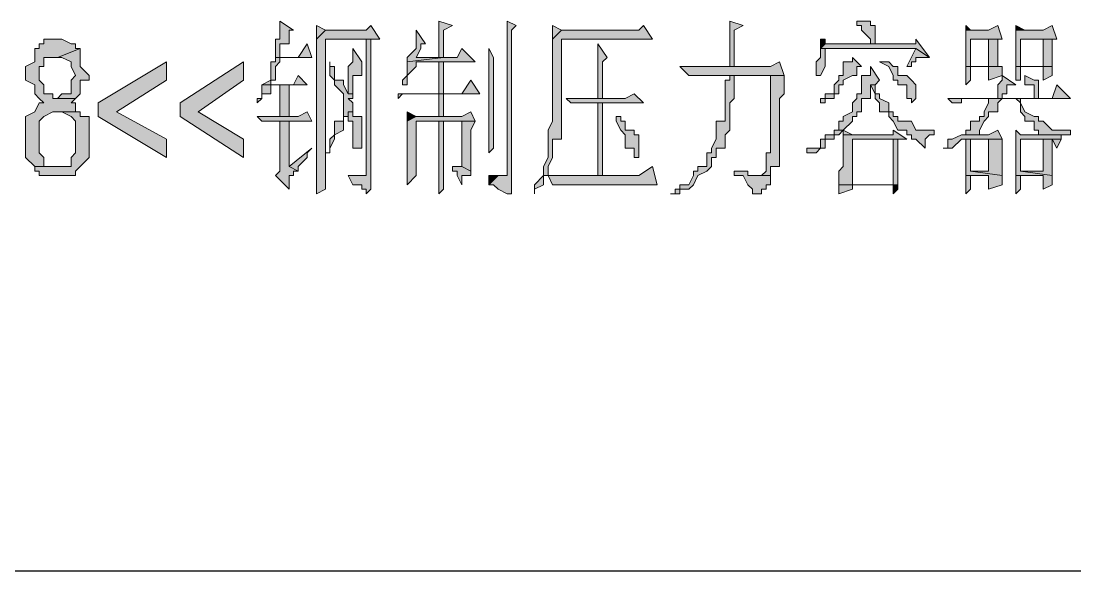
# Model space of a CAD drawing. Header units: millimetres. Extents: x 20 to 821, y 1 to 1134.
# Drawn here: x 739.62 to 781.38, y 989.06 to 1010.84 of the extents above; entities that cross this region are included whole.
import ezdxf

# ---------------------------------------------------------------- set-up
doc = ezdxf.new("R2010")
doc.units = ezdxf.units.MM
doc.layers.add('1', color=7, linetype='Continuous')

msp = doc.modelspace()

# ---------------------------------------------------------------- hatches: boundary and pattern name
h = msp.add_hatch(color=0)
h.dxf.hatch_style = 2
h.paths.add_polyline_path([(749.88, 1010.841732), (749.88, 1010.121732), (749.7, 1010.121732), (749.7, 1009.401732), (749.88, 1009.401732), (749.88, 1009.941732), (750.24, 1009.941732), (750.24, 1010.481732), (750.42, 1010.481732)])
h = msp.add_hatch(color=0)
h.dxf.hatch_style = 2
h.paths.add_polyline_path([(751.32, 1010.661732), (751.32, 1010.121732), (751.68, 1010.481732)])
h = msp.add_hatch(color=0)
h.dxf.hatch_style = 2
h.paths.add_polyline_path([(753.48, 1010.661732), (753.3, 1010.481732), (751.68, 1010.481732), (751.32, 1010.121732), (751.32, 1006.341732), (751.32, 1006.161732), (751.32, 1004.001732), (751.68, 1004.181732), (751.68, 1010.121732), (753.3, 1010.121732), (753.84, 1010.121732)])
h = msp.add_hatch(color=0)
h.dxf.hatch_style = 2
h.paths.add_polyline_path([(756.18, 1010.841732), (756.18, 1009.401732), (755.28, 1009.401732), (756.36, 1009.401732), (756.36, 1010.481732), (756.72, 1010.661732)])
h = msp.add_hatch(color=0)
h.dxf.hatch_style = 2
h.paths.add_polyline_path([(758.88, 1010.841732), (758.88, 1004.721732), (758.52, 1004.721732), (758.16, 1004.361732), (758.34, 1004.361732), (758.52, 1004.181732), (758.88, 1004.001732), (759.06, 1004.001732), (759.06, 1004.181732), (759.06, 1004.361732), (759.06, 1010.481732), (759.24, 1010.661732)])
h = msp.add_hatch(color=0)
h.dxf.hatch_style = 2
h.paths.add_polyline_path([(764.28, 1010.661732), (764.1, 1010.481732), (761.04, 1010.481732), (760.68, 1010.121732), (760.68, 1006.881732), (760.5, 1006.521732), (760.5, 1005.441732), (760.32, 1005.081732), (760.32, 1004.901732), (760.32, 1004.721732), (759.96, 1004.361732), (759.96, 1004.001732), (759.96, 1004.181732), (760.32, 1004.361732), (760.32, 1004.721732), (760.5, 1004.721732), (760.5, 1005.081732), (760.68, 1005.441732), (760.68, 1006.161732), (761.04, 1006.161732), (761.04, 1010.121732), (764.64, 1010.121732)])
h = msp.add_hatch(color=0)
h.dxf.hatch_style = 2
h.paths.add_polyline_path([(760.68, 1010.661732), (760.68, 1010.121732), (761.04, 1010.481732)])
h = msp.add_hatch(color=0)
h.dxf.hatch_style = 2
h.paths.add_polyline_path([(767.7, 1010.841732), (767.7, 1009.041732), (767.88, 1009.041732), (767.88, 1010.481732), (768.24, 1010.661732)])
h = msp.add_hatch(color=0)
h.dxf.hatch_style = 2
h.paths.add_polyline_path([(772.74, 1010.841732), (772.74, 1010.661732), (772.92, 1010.661732), (772.92, 1010.481732), (773.28, 1010.121732), (773.28, 1009.941732), (773.46, 1009.941732), (773.46, 1010.661732), (773.28, 1010.661732), (773.28, 1010.841732), (772.92, 1010.841732)])
h = msp.add_hatch(color=0)
h.dxf.hatch_style = 2
h.paths.add_polyline_path([(778.32, 1010.661732), (777.96, 1010.481732), (777.06, 1010.481732), (777.06, 1010.121732), (777.06, 1009.041732), (777.96, 1009.041732), (777.96, 1008.501732), (778.5, 1008.681732), (778.5, 1009.041732), (777.24, 1009.041732), (777.24, 1010.121732), (777.96, 1010.121732), (778.5, 1010.121732)])
h = msp.add_hatch(color=0)
h.dxf.hatch_style = 2
h.paths.add_polyline_path([(777.06, 1010.661732), (777.06, 1010.481732), (777.24, 1010.481732)])
h = msp.add_hatch(color=0)
h.dxf.hatch_style = 2
h.paths.add_polyline_path([(780.48, 1010.661732), (780.12, 1010.481732), (779.04, 1010.481732), (779.04, 1010.121732), (779.04, 1009.041732), (779.22, 1009.041732), (779.22, 1010.121732), (780.12, 1010.121732), (780.66, 1010.121732)])
h = msp.add_hatch(color=0)
h.dxf.hatch_style = 2
h.paths.add_polyline_path([(779.04, 1010.661732), (779.04, 1010.481732), (779.4, 1010.481732)])
h = msp.add_hatch(color=0)
h.dxf.hatch_style = 2
h.paths.add_polyline_path([(755.28, 1010.481732), (755.28, 1009.761732), (754.92, 1009.401732), (754.92, 1009.221732), (756.36, 1009.401732), (755.28, 1009.401732), (755.46, 1009.761732), (755.46, 1009.941732), (755.64, 1009.941732)])
h = msp.add_hatch(color=0)
h.dxf.hatch_style = 2
h.paths.add_polyline_path([(741.06, 1010.121732), (740.52, 1010.121732), (740.52, 1009.941732), (740.34, 1009.941732), (740.34, 1009.761732), (740.16, 1009.761732), (740.16, 1009.401732), (740.16, 1009.221732), (739.8, 1009.041732), (739.8, 1008.501732), (740.16, 1008.321732), (740.16, 1007.961732), (740.34, 1007.781732), (740.52, 1007.601732), (740.34, 1007.601732), (740.16, 1007.241732), (739.8, 1007.061732), (739.8, 1005.441732), (740.16, 1005.081732), (741.06, 1005.081732), (740.88, 1005.081732), (740.52, 1005.081732), (740.52, 1005.441732), (740.34, 1005.621732), (740.34, 1006.881732), (740.52, 1007.061732), (740.88, 1007.241732), (741.96, 1007.241732), (741.78, 1007.241732), (741.78, 1007.601732), (741.6, 1007.601732), (741.78, 1007.781732), (740.88, 1007.781732), (740.88, 1007.961732), (740.52, 1007.961732), (740.52, 1008.321732), (740.34, 1008.501732), (740.34, 1009.041732), (740.52, 1009.041732), (740.52, 1009.401732), (740.88, 1009.401732), (741.06, 1009.401732), (741.96, 1009.761732), (741.78, 1009.761732), (741.78, 1009.941732), (741.6, 1009.941732), (741.24, 1010.121732)])
h = msp.add_hatch(color=0)
h.dxf.hatch_style = 2
h.paths.add_polyline_path([(741.96, 1009.761732), (741.06, 1009.401732), (741.24, 1009.401732), (741.6, 1009.221732), (741.6, 1009.041732), (741.78, 1008.681732), (741.6, 1008.501732), (741.6, 1007.961732), (741.24, 1007.961732), (741.06, 1007.781732), (741.78, 1007.781732), (741.96, 1007.961732), (741.96, 1008.501732), (742.32, 1008.501732), (742.32, 1008.681732), (741.96, 1009.041732)])
h = msp.add_hatch(color=0)
h.dxf.hatch_style = 2
h.paths.add_polyline_path([(750.96, 1009.941732), (750.6, 1009.401732), (749.7, 1009.401732), (749.7, 1009.221732), (749.52, 1009.221732), (749.52, 1009.041732), (749.52, 1008.501732), (749.16, 1008.321732), (749.52, 1008.321732), (749.52, 1008.501732), (749.7, 1008.501732), (749.7, 1008.681732), (749.7, 1009.041732), (749.88, 1009.221732), (749.88, 1009.401732), (751.14, 1009.401732)])
h = msp.add_hatch(color=0)
h.dxf.hatch_style = 2
h.paths.add_polyline_path([(753.84, 1010.121732), (753.3, 1010.121732), (753.3, 1004.901732), (753.3, 1004.721732), (752.58, 1004.721732), (752.76, 1004.361732), (753.12, 1004.361732), (753.12, 1004.181732), (753.3, 1004.181732), (753.3, 1004.001732), (753.48, 1004.181732), (753.48, 1010.121732)])
h = msp.add_hatch(color=0)
h.dxf.hatch_style = 2
h.paths.add_polyline_path([(752.76, 1009.761732), (752.76, 1009.221732), (752.58, 1009.041732), (752.58, 1007.961732), (752.76, 1007.961732), (752.76, 1008.681732), (753.12, 1008.681732), (753.12, 1009.221732)])
h = msp.add_hatch(color=0)
h.dxf.hatch_style = 2
h.paths.add_polyline_path([(757.08, 1009.761732), (756.9, 1009.401732), (756.36, 1009.401732), (754.92, 1009.221732), (754.92, 1008.681732), (754.74, 1008.501732), (754.74, 1008.321732), (754.92, 1008.321732), (754.92, 1008.681732), (755.28, 1009.041732), (755.28, 1009.221732), (756.18, 1009.221732), (757.62, 1009.221732)])
h = msp.add_hatch(color=0)
h.dxf.hatch_style = 2
h.paths.add_polyline_path([(758.16, 1009.761732), (758.16, 1005.621732), (758.34, 1005.801732), (758.34, 1006.161732), (758.34, 1006.341732), (758.34, 1009.401732)])
h = msp.add_hatch(color=0)
h.dxf.hatch_style = 2
h.paths.add_polyline_path([(762.48, 1009.941732), (762.48, 1007.781732), (762.66, 1007.781732), (762.66, 1009.221732), (762.84, 1009.401732)])
h = msp.add_hatch(color=0)
h.dxf.hatch_style = 2
h.paths.add_polyline_path([(771.3, 1009.761732), (771.3, 1009.401732), (771.12, 1009.221732), (771.12, 1008.681732), (771.3, 1008.681732), (771.48, 1009.041732), (771.48, 1009.761732), (775.08, 1009.761732)])
h = msp.add_hatch(color=0)
h.dxf.hatch_style = 2
h.paths.add_polyline_path([(775.08, 1010.121732), (775.08, 1009.941732), (771.48, 1009.941732), (771.3, 1009.761732), (775.08, 1009.761732), (775.62, 1009.401732)])
h = msp.add_hatch(color=0)
h.dxf.hatch_style = 2
h.paths.add_polyline_path([(771.48, 1010.121732), (771.3, 1010.121732), (771.3, 1009.941732), (771.3, 1009.761732), (771.48, 1009.941732)])
h = msp.add_hatch(color=0)
h.dxf.hatch_style = 2
h.paths.add_polyline_path([(775.08, 1009.761732), (774.72, 1009.041732), (774.9, 1009.041732), (774.9, 1009.221732), (775.08, 1009.221732), (775.08, 1009.401732), (775.62, 1009.401732)])
h = msp.add_hatch(color=0)
h.dxf.hatch_style = 2
h.paths.add_polyline_path([(778.5, 1010.121732), (777.96, 1010.121732), (777.96, 1009.041732), (777.24, 1009.041732), (778.5, 1009.041732), (778.32, 1009.041732), (778.32, 1009.221732), (778.32, 1010.121732)])
h = msp.add_hatch(color=0)
h.dxf.hatch_style = 2
h.paths.add_polyline_path([(780.66, 1010.121732), (780.12, 1010.121732), (780.12, 1009.041732), (779.04, 1009.041732), (779.04, 1008.681732), (779.04, 1008.501732), (779.22, 1008.501732), (779.22, 1009.041732), (780.12, 1009.041732), (780.48, 1009.041732), (780.48, 1009.221732), (780.48, 1010.121732)])
h = msp.add_hatch(color=0)
h.dxf.hatch_style = 2
h.paths.add_polyline_path([(772.56, 1009.401732), (772.56, 1009.221732), (772.2, 1009.221732), (772.2, 1008.681732), (772.02, 1008.681732), (772.02, 1008.501732), (771.84, 1008.321732), (771.84, 1007.961732), (771.48, 1007.961732), (771.48, 1007.781732), (771.3, 1007.781732), (771.3, 1007.601732), (771.48, 1007.601732), (771.48, 1007.781732), (771.84, 1007.781732), (771.84, 1007.961732), (772.02, 1007.961732), (772.02, 1008.321732), (772.2, 1008.321732), (772.2, 1008.501732), (772.56, 1008.681732), (772.74, 1008.681732), (772.74, 1009.041732), (772.92, 1009.041732)])
h = msp.add_hatch(color=0)
h.dxf.hatch_style = 2
h.paths.add_polyline_path([(745.38, 1009.221732), (742.68, 1007.601732), (742.68, 1007.061732), (745.38, 1005.441732), (745.38, 1006.161732), (743.4, 1007.241732), (745.38, 1008.501732)])
h = msp.add_hatch(color=0)
h.dxf.hatch_style = 2
h.paths.add_polyline_path([(748.44, 1009.221732), (745.92, 1007.601732), (745.92, 1007.061732), (748.44, 1005.441732), (748.44, 1006.161732), (746.64, 1007.241732), (748.44, 1008.501732)])
h = msp.add_hatch(color=0)
h.dxf.hatch_style = 2
h.paths.add_polyline_path([(751.86, 1009.221732), (751.86, 1008.681732), (752.04, 1008.501732), (752.04, 1008.321732), (752.4, 1007.961732), (752.4, 1006.881732), (752.04, 1006.881732), (752.04, 1006.341732), (751.86, 1006.161732), (751.86, 1005.621732), (751.68, 1005.621732), (751.86, 1005.621732), (751.86, 1005.801732), (752.04, 1006.161732), (752.04, 1006.341732), (752.4, 1006.521732), (752.4, 1007.061732), (752.58, 1007.061732), (752.58, 1007.241732), (752.76, 1007.241732), (752.76, 1007.601732), (752.58, 1007.781732), (752.76, 1007.781732), (752.76, 1007.961732), (752.58, 1007.961732), (752.4, 1008.321732), (752.4, 1008.501732), (752.04, 1008.501732), (752.04, 1009.041732), (751.86, 1009.041732)])
h = msp.add_hatch(color=0)
h.dxf.hatch_style = 2
h.paths.add_polyline_path([(756.18, 1007.961732), (756.36, 1007.961732), (756.36, 1009.221732), (756.18, 1009.221732)])
h = msp.add_hatch(color=0)
h.dxf.hatch_style = 2
h.paths.add_polyline_path([(769.68, 1009.221732), (769.32, 1009.041732), (765.72, 1009.041732), (766.08, 1008.681732), (769.86, 1008.681732)])
h = msp.add_hatch(color=0)
h.dxf.hatch_style = 2
h.paths.add_polyline_path([(773.28, 1009.041732), (773.28, 1008.681732), (772.92, 1008.681732), (772.92, 1007.961732), (772.74, 1007.961732), (772.74, 1007.781732), (772.56, 1007.601732), (772.56, 1007.241732), (772.2, 1007.061732), (772.2, 1006.881732), (772.02, 1006.881732), (772.02, 1006.521732), (771.84, 1006.521732), (772.2, 1006.521732), (772.2, 1006.341732), (772.56, 1006.341732), (772.2, 1006.521732), (772.56, 1006.881732), (772.56, 1007.061732), (772.74, 1007.061732), (772.74, 1007.241732), (772.92, 1007.241732), (772.92, 1007.781732), (773.28, 1007.781732), (773.28, 1008.321732), (773.46, 1008.321732), (773.64, 1008.501732)])
h = msp.add_hatch(color=0)
h.dxf.hatch_style = 2
h.paths.add_polyline_path([(773.64, 1009.221732), (774, 1009.041732), (774.18, 1008.681732), (774.18, 1008.501732), (774.36, 1008.501732), (774.36, 1008.321732), (774.72, 1008.321732), (774.72, 1007.781732), (774.9, 1007.781732), (774.9, 1007.601732), (775.08, 1007.781732), (775.08, 1008.321732), (774.9, 1008.501732), (774.72, 1008.681732), (774.36, 1008.681732), (774.36, 1009.041732), (774.18, 1009.041732), (774, 1009.221732)])
h = msp.add_hatch(color=0)
h.dxf.hatch_style = 2
h.paths.add_polyline_path([(777.06, 1009.041732), (777.06, 1008.321732), (777.24, 1008.501732), (777.24, 1009.041732), (777.96, 1009.041732)])
h = msp.add_hatch(color=0)
h.dxf.hatch_style = 2
h.paths.add_polyline_path([(780.48, 1009.041732), (780.12, 1009.041732), (780.12, 1008.501732), (780.48, 1008.681732)])
h = msp.add_hatch(color=0)
h.dxf.hatch_style = 2
h.paths.add_polyline_path([(750.6, 1008.681732), (750.42, 1008.321732), (749.16, 1008.321732), (749.16, 1007.961732), (749.16, 1007.781732), (748.98, 1007.781732), (748.98, 1007.601732), (749.16, 1007.781732), (749.16, 1007.961732), (749.52, 1007.961732), (749.52, 1008.321732), (749.88, 1008.321732), (750.96, 1008.321732)])
h = msp.add_hatch(color=0)
h.dxf.hatch_style = 2
h.paths.add_polyline_path([(767.7, 1008.681732), (767.7, 1008.501732), (767.52, 1008.501732), (767.52, 1006.881732), (767.16, 1006.881732), (767.16, 1006.161732), (766.98, 1005.801732), (766.98, 1005.621732), (766.8, 1005.621732), (766.8, 1005.081732), (766.44, 1005.081732), (766.44, 1004.901732), (766.26, 1004.901732), (766.26, 1004.721732), (766.08, 1004.361732), (765.72, 1004.361732), (765.72, 1004.181732), (765.54, 1004.181732), (765.54, 1004.001732), (765.36, 1004.001732), (765.54, 1004.001732), (765.72, 1004.001732), (765.72, 1004.181732), (766.08, 1004.181732), (766.26, 1004.361732), (766.44, 1004.721732), (766.8, 1004.901732), (766.98, 1005.081732), (766.98, 1005.441732), (767.16, 1005.441732), (767.16, 1005.801732), (767.52, 1005.801732), (767.52, 1006.341732), (767.7, 1006.521732), (767.7, 1007.601732), (767.88, 1007.781732), (767.88, 1008.681732), (769.32, 1008.681732)])
h = msp.add_hatch(color=0)
h.dxf.hatch_style = 2
h.paths.add_polyline_path([(769.86, 1008.681732), (767.7, 1008.681732), (769.32, 1008.681732), (769.32, 1005.621732), (769.14, 1005.621732), (769.14, 1004.901732), (768.96, 1004.721732), (769.32, 1004.721732), (769.32, 1004.901732), (769.32, 1005.081732), (769.68, 1005.081732), (769.68, 1007.781732), (769.86, 1007.961732)])
h = msp.add_hatch(color=0)
h.dxf.hatch_style = 2
h.paths.add_polyline_path([(778.5, 1008.681732), (778.5, 1008.501732), (778.32, 1008.321732), (778.32, 1007.781732), (777.96, 1007.781732), (778.5, 1007.781732), (778.5, 1007.961732), (778.68, 1007.961732), (778.68, 1008.321732), (779.04, 1008.321732)])
h = msp.add_hatch(color=0)
h.dxf.hatch_style = 2
h.paths.add_polyline_path([(779.4, 1008.681732), (779.4, 1008.321732), (779.76, 1008.321732), (779.76, 1007.781732), (779.94, 1007.781732), (779.94, 1008.501732), (779.76, 1008.501732)])
h = msp.add_hatch(color=0)
h.dxf.hatch_style = 2
h.paths.add_polyline_path([(749.88, 1007.061732), (750.24, 1007.061732), (750.24, 1008.321732), (749.88, 1008.321732)])
h = msp.add_hatch(color=0)
h.dxf.hatch_style = 2
h.paths.add_polyline_path([(757.44, 1008.501732), (757.08, 1007.961732), (754.56, 1007.961732), (754.56, 1007.781732), (754.74, 1007.961732), (757.8, 1007.961732)])
h = msp.add_hatch(color=0)
h.dxf.hatch_style = 2
h.paths.add_polyline_path([(773.46, 1008.321732), (773.28, 1008.321732), (773.46, 1007.961732), (773.46, 1007.781732), (773.64, 1007.601732), (773.64, 1007.241732), (774, 1007.241732), (774, 1007.061732), (774.18, 1006.881732), (774.36, 1006.521732), (774.72, 1006.521732), (774.72, 1006.341732), (774.9, 1006.341732), (774.9, 1006.161732), (775.08, 1006.161732), (775.44, 1005.801732), (775.44, 1006.161732), (775.62, 1006.341732), (775.8, 1006.341732), (775.8, 1006.521732), (775.08, 1006.521732), (774.9, 1006.881732), (774.36, 1006.881732), (774.36, 1007.061732), (774.18, 1007.061732), (774.18, 1007.241732), (774, 1007.241732), (774, 1007.601732), (773.64, 1007.781732), (773.64, 1007.961732), (773.46, 1007.961732)])
h = msp.add_hatch(color=0)
h.dxf.hatch_style = 2
h.paths.add_polyline_path([(780.66, 1008.321732), (780.48, 1007.781732), (776.34, 1007.781732), (776.52, 1007.601732), (776.88, 1007.601732), (776.88, 1007.781732), (781.2, 1007.781732)])
h = msp.add_hatch(color=0)
h.dxf.hatch_style = 2
h.paths.add_polyline_path([(756.18, 1007.061732), (756.36, 1007.061732), (756.36, 1007.961732), (756.18, 1007.961732)])
h = msp.add_hatch(color=0)
h.dxf.hatch_style = 2
h.paths.add_polyline_path([(763.92, 1007.961732), (763.56, 1007.781732), (761.22, 1007.781732), (761.4, 1007.601732), (764.28, 1007.601732)])
h = msp.add_hatch(color=0)
h.dxf.hatch_style = 2
h.paths.add_polyline_path([(777.96, 1007.781732), (777.96, 1007.601732), (777.78, 1007.241732), (777.78, 1007.061732), (777.6, 1007.061732), (777.6, 1006.881732), (777.24, 1006.881732), (777.24, 1006.521732), (777.06, 1006.521732), (777.06, 1006.341732), (776.88, 1006.341732), (777.6, 1006.341732), (777.6, 1006.521732), (777.78, 1006.881732), (777.96, 1007.061732), (777.96, 1007.241732), (778.32, 1007.241732), (778.32, 1007.601732), (778.5, 1007.781732), (779.04, 1007.781732)])
h = msp.add_hatch(color=0)
h.dxf.hatch_style = 2
h.paths.add_polyline_path([(779.22, 1007.781732), (777.96, 1007.781732), (779.04, 1007.781732), (779.22, 1007.601732), (779.22, 1007.241732), (779.4, 1007.061732), (779.4, 1006.881732), (779.76, 1006.881732), (779.76, 1006.521732), (779.94, 1006.521732), (779.94, 1006.341732), (780.12, 1006.341732), (779.22, 1006.341732), (780.84, 1006.341732), (781.2, 1006.341732), (781.2, 1006.521732), (780.66, 1006.521732), (780.48, 1006.521732), (780.12, 1006.881732), (779.94, 1006.881732), (779.94, 1007.061732), (779.76, 1007.061732), (779.4, 1007.241732), (779.22, 1007.601732)])
h = msp.add_hatch(color=0)
h.dxf.hatch_style = 2
h.paths.add_polyline_path([(762.48, 1004.721732), (762.66, 1004.721732), (762.66, 1007.601732), (762.48, 1007.601732)])
h = msp.add_hatch(color=0)
h.dxf.hatch_style = 2
h.paths.add_polyline_path([(741.96, 1007.241732), (741.06, 1007.241732), (741.24, 1007.241732), (741.6, 1007.061732), (741.78, 1006.881732), (741.78, 1005.621732), (741.6, 1005.441732), (741.6, 1005.081732), (741.24, 1005.081732), (740.16, 1005.081732), (740.16, 1004.901732), (740.34, 1004.901732), (740.34, 1004.721732), (740.52, 1004.721732), (741.78, 1004.721732), (741.78, 1004.901732), (741.96, 1005.081732), (742.32, 1005.441732), (742.32, 1007.061732), (741.96, 1007.061732)])
h = msp.add_hatch(color=0)
h.dxf.hatch_style = 2
h.paths.add_polyline_path([(750.96, 1007.241732), (750.6, 1007.061732), (748.98, 1007.061732), (749.16, 1006.881732), (751.14, 1006.881732)])
h = msp.add_hatch(color=0)
h.dxf.hatch_style = 2
h.paths.add_polyline_path([(750.24, 1006.881732), (749.88, 1006.881732), (749.88, 1005.081732), (749.88, 1004.901732), (749.7, 1004.721732), (750.24, 1004.181732), (750.24, 1004.721732), (750.42, 1004.721732), (750.42, 1004.901732), (750.6, 1004.901732), (750.24, 1005.081732)])
h = msp.add_hatch(color=0)
h.dxf.hatch_style = 2
h.paths.add_polyline_path([(752.76, 1007.241732), (752.58, 1007.241732), (752.58, 1007.061732), (752.58, 1006.881732), (752.76, 1006.881732), (752.76, 1005.801732), (753.12, 1005.801732), (753.12, 1007.061732), (752.76, 1007.061732)])
h = msp.add_hatch(color=0)
h.dxf.hatch_style = 2
h.paths.add_polyline_path([(754.92, 1007.241732), (754.92, 1006.881732), (755.28, 1007.061732)])
h = msp.add_hatch(color=0)
h.dxf.hatch_style = 2
h.paths.add_polyline_path([(757.44, 1007.241732), (757.08, 1007.061732), (755.28, 1007.061732), (754.92, 1006.881732), (754.92, 1004.361732), (755.28, 1004.721732), (755.28, 1006.881732), (756.18, 1006.881732), (757.62, 1006.881732)])
h = msp.add_hatch(color=0)
h.dxf.hatch_style = 2
h.paths.add_polyline_path([(756.36, 1006.881732), (756.18, 1006.881732), (756.18, 1005.081732), (756.18, 1004.001732), (756.36, 1004.181732)])
h = msp.add_hatch(color=0)
h.dxf.hatch_style = 2
h.paths.add_polyline_path([(757.62, 1006.881732), (757.08, 1006.881732), (757.08, 1005.441732), (757.08, 1005.081732), (757.44, 1004.901732), (757.44, 1006.521732)])
h = msp.add_hatch(color=0)
h.dxf.hatch_style = 2
h.paths.add_polyline_path([(763.2, 1007.061732), (763.2, 1006.881732), (763.38, 1006.521732), (763.56, 1006.341732), (763.56, 1005.801732), (763.92, 1005.801732), (763.92, 1005.441732), (764.1, 1005.441732), (764.1, 1006.341732), (763.92, 1006.341732), (763.92, 1006.521732), (763.56, 1006.521732), (763.56, 1006.881732), (763.38, 1006.881732), (763.38, 1007.061732)])
h = msp.add_hatch(color=0)
h.dxf.hatch_style = 2
h.paths.add_polyline_path([(771.84, 1006.521732), (771.84, 1006.341732), (771.48, 1006.341732), (771.48, 1006.161732), (771.3, 1006.161732), (771.3, 1005.801732), (771.12, 1005.801732), (770.76, 1005.801732), (770.76, 1005.621732), (771.12, 1005.621732), (771.3, 1005.801732), (771.48, 1005.801732), (771.48, 1006.161732), (771.84, 1006.161732), (771.84, 1006.341732), (772.02, 1006.341732), (772.2, 1006.521732)])
h = msp.add_hatch(color=0)
h.dxf.hatch_style = 2
h.paths.add_polyline_path([(774.18, 1006.521732), (774.18, 1006.341732), (772.56, 1006.341732), (772.2, 1006.341732), (772.2, 1006.161732), (772.2, 1005.081732), (772.02, 1004.901732), (772.02, 1004.361732), (772.56, 1004.361732), (772.56, 1006.161732), (774.18, 1006.161732), (774.72, 1006.161732)])
h = msp.add_hatch(color=0)
h.dxf.hatch_style = 2
h.paths.add_polyline_path([(778.32, 1006.521732), (777.96, 1006.341732), (776.88, 1006.341732), (776.52, 1006.161732), (776.34, 1006.161732), (776.34, 1005.801732), (776.16, 1005.801732), (776.34, 1005.801732), (776.52, 1005.801732), (776.88, 1006.161732), (778.5, 1006.161732)])
h = msp.add_hatch(color=0)
h.dxf.hatch_style = 2
h.paths.add_polyline_path([(779.04, 1006.521732), (779.04, 1004.721732), (780.12, 1004.721732), (780.12, 1004.181732), (780.48, 1004.361732), (780.48, 1004.721732), (779.22, 1004.901732), (779.22, 1006.161732), (780.12, 1006.161732), (780.84, 1006.161732), (780.84, 1006.341732), (779.22, 1006.341732)])
h = msp.add_hatch(color=0)
h.dxf.hatch_style = 2
h.paths.add_polyline_path([(774.72, 1006.161732), (774.18, 1006.161732), (774.18, 1004.361732), (772.02, 1004.361732), (772.02, 1004.181732), (772.02, 1004.001732), (772.56, 1004.181732), (772.56, 1004.361732), (774.18, 1004.361732), (774.36, 1004.361732), (774.36, 1004.721732), (774.36, 1006.161732)])
h = msp.add_hatch(color=0)
h.dxf.hatch_style = 2
h.paths.add_polyline_path([(777.06, 1006.161732), (777.06, 1004.721732), (777.96, 1004.721732), (777.96, 1004.181732), (778.5, 1004.361732), (778.5, 1004.721732), (777.24, 1004.901732), (777.24, 1006.161732), (777.96, 1006.161732)])
h = msp.add_hatch(color=0)
h.dxf.hatch_style = 2
h.paths.add_polyline_path([(778.5, 1006.161732), (777.06, 1006.161732), (777.96, 1006.161732), (777.96, 1004.901732), (777.24, 1004.901732), (778.5, 1004.721732)])
h = msp.add_hatch(color=0)
h.dxf.hatch_style = 2
h.paths.add_polyline_path([(780.12, 1006.161732), (780.12, 1004.901732), (779.22, 1004.901732), (780.48, 1004.721732), (780.48, 1006.161732)])
h = msp.add_hatch(color=0)
h.dxf.hatch_style = 2
h.paths.add_polyline_path([(780.84, 1006.161732), (780.12, 1006.161732), (780.48, 1006.161732), (780.66, 1005.801732)])
h = msp.add_hatch(color=0)
h.dxf.hatch_style = 2
h.paths.add_polyline_path([(751.14, 1005.801732), (750.24, 1005.081732), (750.6, 1004.901732), (750.6, 1005.081732), (750.96, 1005.441732), (750.96, 1005.621732)])
h = msp.add_hatch(color=0)
h.dxf.hatch_style = 2
h.paths.add_polyline_path([(756.72, 1005.081732), (756.72, 1004.901732), (756.9, 1004.901732), (756.9, 1004.721732), (757.08, 1004.361732), (757.08, 1004.721732), (757.44, 1004.721732), (757.44, 1004.901732), (757.08, 1005.081732)])
h = msp.add_hatch(color=0)
h.dxf.hatch_style = 2
h.paths.add_polyline_path([(764.64, 1005.081732), (764.1, 1004.721732), (760.5, 1004.721732), (760.68, 1004.361732), (764.82, 1004.361732)])
h = msp.add_hatch(color=0)
h.dxf.hatch_style = 2
h.paths.add_polyline_path([(767.88, 1004.901732), (767.88, 1004.721732), (768.24, 1004.721732), (768.42, 1004.361732), (768.6, 1004.181732), (768.6, 1004.001732), (768.96, 1004.001732), (768.96, 1004.181732), (769.14, 1004.181732), (769.14, 1004.361732), (769.32, 1004.361732), (769.32, 1004.721732), (768.96, 1004.721732), (768.42, 1004.721732), (768.42, 1004.901732)])
h = msp.add_hatch(color=0)
h.dxf.hatch_style = 2
h.paths.add_polyline_path([(752.58, 1004.721732), (753.3, 1004.721732), (753.12, 1004.721732)])
h = msp.add_hatch(color=0)
h.dxf.hatch_style = 2
h.paths.add_polyline_path([(758.16, 1004.721732), (758.16, 1004.361732), (758.52, 1004.721732)])
h = msp.add_hatch(color=0)
h.dxf.hatch_style = 2
h.paths.add_polyline_path([(774.36, 1004.361732), (774.18, 1004.361732), (774.18, 1004.001732), (774.36, 1004.181732)])
h = msp.add_hatch(color=0)
h.dxf.hatch_style = 2
h.paths.add_polyline_path([(777.06, 1004.721732), (777.06, 1004.001732), (777.24, 1004.181732), (777.24, 1004.721732), (777.96, 1004.721732)])
h = msp.add_hatch(color=0)
h.dxf.hatch_style = 2
h.paths.add_polyline_path([(779.04, 1004.721732), (779.04, 1004.001732), (779.22, 1004.181732), (779.22, 1004.721732), (780.12, 1004.721732)])

# ---------------------------------------------------------------- linework, layer by layer
at = {"layer": '1', "color": 0, "lineweight": 5}
for points in [[(749.88, 1010.841732), (749.88, 1010.121732), (749.7, 1010.121732), (749.7, 1009.401732), (749.88, 1009.401732), (749.88, 1009.941732), (750.24, 1009.941732), (750.24, 1010.481732), (750.42, 1010.481732), (749.88, 1010.841732)], [(751.32, 1010.661732), (751.32, 1010.121732), (751.68, 1010.481732), (751.32, 1010.661732)], [(753.48, 1010.661732), (753.3, 1010.481732), (751.68, 1010.481732), (751.32, 1010.121732), (751.32, 1006.341732), (751.32, 1006.161732), (751.32, 1004.001732), (751.68, 1004.181732), (751.68, 1010.121732), (753.3, 1010.121732), (753.84, 1010.121732), (753.48, 1010.661732)], [(756.18, 1010.841732), (756.18, 1009.401732), (755.28, 1009.401732), (756.36, 1009.401732), (756.36, 1010.481732), (756.72, 1010.661732), (756.18, 1010.841732)], [(758.88, 1010.841732), (758.88, 1004.721732), (758.52, 1004.721732), (758.16, 1004.361732), (758.34, 1004.361732), (758.52, 1004.181732), (758.88, 1004.001732), (759.06, 1004.001732), (759.06, 1004.181732), (759.06, 1004.361732), (759.06, 1004.361732), (759.06, 1010.481732), (759.24, 1010.661732), (758.88, 1010.841732)], [(764.28, 1010.661732), (764.1, 1010.481732), (761.04, 1010.481732), (760.68, 1010.121732), (760.68, 1006.881732), (760.5, 1006.521732), (760.5, 1005.441732), (760.32, 1005.081732), (760.32, 1004.901732), (760.32, 1004.721732), (759.96, 1004.361732), (759.96, 1004.001732), (759.96, 1004.181732), (760.32, 1004.361732), (760.32, 1004.721732), (760.5, 1004.721732), (760.5, 1005.081732), (760.68, 1005.441732), (760.68, 1006.161732), (761.04, 1006.161732), (761.04, 1010.121732), (764.64, 1010.121732), (764.28, 1010.661732)], [(760.68, 1010.661732), (760.68, 1010.121732), (761.04, 1010.481732), (760.68, 1010.661732)], [(767.7, 1010.841732), (767.7, 1009.041732), (767.88, 1009.041732), (767.88, 1010.481732), (768.24, 1010.661732), (767.7, 1010.841732)], [(772.74, 1010.841732), (772.74, 1010.661732), (772.92, 1010.661732), (772.92, 1010.481732), (773.28, 1010.121732), (773.28, 1009.941732), (773.46, 1009.941732), (773.46, 1010.661732), (773.28, 1010.661732), (773.28, 1010.841732), (772.92, 1010.841732), (772.74, 1010.841732)], [(778.32, 1010.661732), (777.96, 1010.481732), (777.06, 1010.481732), (777.06, 1010.121732), (777.06, 1009.041732), (777.96, 1009.041732), (777.96, 1008.501732), (778.5, 1008.681732), (778.5, 1009.041732), (777.24, 1009.041732), (777.24, 1010.121732), (777.96, 1010.121732), (778.5, 1010.121732), (778.32, 1010.661732)], [(777.06, 1010.661732), (777.06, 1010.481732), (777.24, 1010.481732), (777.06, 1010.661732)], [(780.48, 1010.661732), (780.12, 1010.481732), (779.04, 1010.481732), (779.04, 1010.121732), (779.04, 1009.041732), (779.22, 1009.041732), (779.22, 1010.121732), (780.12, 1010.121732), (780.66, 1010.121732), (780.48, 1010.661732)], [(779.04, 1010.661732), (779.04, 1010.481732), (779.4, 1010.481732), (779.04, 1010.661732)], [(755.28, 1010.481732), (755.28, 1009.761732), (754.92, 1009.401732), (754.92, 1009.221732), (756.36, 1009.401732), (755.28, 1009.401732), (755.46, 1009.761732), (755.46, 1009.941732), (755.64, 1009.941732), (755.28, 1010.481732)], [(741.06, 1010.121732), (740.52, 1010.121732), (740.52, 1009.941732), (740.34, 1009.941732), (740.34, 1009.761732), (740.16, 1009.761732), (740.16, 1009.401732), (740.16, 1009.221732), (739.8, 1009.041732), (739.8, 1008.501732), (740.16, 1008.321732), (740.16, 1007.961732), (740.34, 1007.781732), (740.52, 1007.601732), (740.34, 1007.601732), (740.16, 1007.241732), (739.8, 1007.061732), (739.8, 1005.441732), (740.16, 1005.081732), (741.06, 1005.081732), (740.88, 1005.081732), (740.52, 1005.081732), (740.52, 1005.441732), (740.34, 1005.621732), (740.34, 1006.881732), (740.52, 1007.061732), (740.88, 1007.241732), (741.96, 1007.241732), (741.78, 1007.241732), (741.78, 1007.601732), (741.6, 1007.601732), (741.78, 1007.781732), (740.88, 1007.781732), (740.88, 1007.961732), (740.52, 1007.961732), (740.52, 1008.321732), (740.34, 1008.501732), (740.34, 1009.041732), (740.52, 1009.041732), (740.52, 1009.401732), (740.88, 1009.401732), (741.06, 1009.401732), (741.96, 1009.761732), (741.78, 1009.761732), (741.78, 1009.941732), (741.6, 1009.941732), (741.24, 1010.121732), (741.06, 1010.121732)], [(741.96, 1009.761732), (741.06, 1009.401732), (741.24, 1009.401732), (741.6, 1009.221732), (741.6, 1009.041732), (741.78, 1008.681732), (741.6, 1008.501732), (741.6, 1007.961732), (741.24, 1007.961732), (741.06, 1007.781732), (741.78, 1007.781732), (741.96, 1007.961732), (741.96, 1008.501732), (742.32, 1008.501732), (742.32, 1008.681732), (741.96, 1009.041732), (741.96, 1009.761732)], [(750.96, 1009.941732), (750.6, 1009.401732), (749.7, 1009.401732), (749.7, 1009.221732), (749.52, 1009.221732), (749.52, 1009.041732), (749.52, 1008.501732), (749.16, 1008.321732), (749.52, 1008.321732), (749.52, 1008.501732), (749.7, 1008.501732), (749.7, 1008.681732), (749.7, 1009.041732), (749.88, 1009.221732), (749.88, 1009.401732), (751.14, 1009.401732), (750.96, 1009.941732)], [(753.84, 1010.121732), (753.3, 1010.121732), (753.3, 1004.901732), (753.3, 1004.721732), (752.58, 1004.721732), (752.76, 1004.361732), (753.12, 1004.361732), (753.12, 1004.181732), (753.3, 1004.181732), (753.3, 1004.001732), (753.48, 1004.181732), (753.48, 1010.121732), (753.84, 1010.121732)], [(752.76, 1009.761732), (752.76, 1009.221732), (752.58, 1009.041732), (752.58, 1007.961732), (752.76, 1007.961732), (752.76, 1008.681732), (753.12, 1008.681732), (753.12, 1009.221732), (752.76, 1009.761732)], [(757.08, 1009.761732), (756.9, 1009.401732), (756.36, 1009.401732), (754.92, 1009.221732), (754.92, 1008.681732), (754.74, 1008.501732), (754.74, 1008.321732), (754.92, 1008.321732), (754.92, 1008.681732), (755.28, 1009.041732), (755.28, 1009.221732), (756.18, 1009.221732), (757.62, 1009.221732), (757.08, 1009.761732)], [(758.16, 1009.761732), (758.16, 1005.621732), (758.34, 1005.801732), (758.34, 1006.161732), (758.34, 1006.341732), (758.34, 1009.401732), (758.16, 1009.761732)], [(762.48, 1009.941732), (762.48, 1007.781732), (762.66, 1007.781732), (762.66, 1009.221732), (762.84, 1009.401732), (762.48, 1009.941732)], [(771.3, 1009.761732), (771.3, 1009.401732), (771.12, 1009.221732), (771.12, 1008.681732), (771.3, 1008.681732), (771.48, 1009.041732), (771.48, 1009.761732), (775.08, 1009.761732), (771.3, 1009.761732)], [(775.08, 1010.121732), (775.08, 1009.941732), (771.48, 1009.941732), (771.3, 1009.761732), (775.08, 1009.761732), (775.62, 1009.401732), (775.08, 1010.121732)], [(771.48, 1010.121732), (771.3, 1010.121732), (771.3, 1009.941732), (771.3, 1009.761732), (771.48, 1009.941732), (771.48, 1010.121732)], [(775.08, 1009.761732), (774.72, 1009.041732), (774.9, 1009.041732), (774.9, 1009.221732), (775.08, 1009.221732), (775.08, 1009.401732), (775.62, 1009.401732), (775.08, 1009.761732)], [(778.5, 1010.121732), (777.96, 1010.121732), (777.96, 1009.041732), (777.24, 1009.041732), (778.5, 1009.041732), (778.32, 1009.041732), (778.32, 1009.221732), (778.32, 1010.121732), (778.5, 1010.121732)], [(780.66, 1010.121732), (780.12, 1010.121732), (780.12, 1009.041732), (779.04, 1009.041732), (779.04, 1008.681732), (779.04, 1008.501732), (779.22, 1008.501732), (779.22, 1009.041732), (780.12, 1009.041732), (780.48, 1009.041732), (780.48, 1009.221732), (780.48, 1010.121732), (780.66, 1010.121732)], [(772.56, 1009.401732), (772.56, 1009.221732), (772.2, 1009.221732), (772.2, 1008.681732), (772.02, 1008.681732), (772.02, 1008.501732), (771.84, 1008.321732), (771.84, 1007.961732), (771.48, 1007.961732), (771.48, 1007.781732), (771.3, 1007.781732), (771.3, 1007.601732), (771.48, 1007.601732), (771.48, 1007.781732), (771.84, 1007.781732), (771.84, 1007.961732), (772.02, 1007.961732), (772.02, 1008.321732), (772.2, 1008.321732), (772.2, 1008.501732), (772.56, 1008.681732), (772.74, 1008.681732), (772.74, 1009.041732), (772.92, 1009.041732), (772.56, 1009.401732)], [(745.38, 1009.221732), (742.68, 1007.601732), (742.68, 1007.061732), (745.38, 1005.441732), (745.38, 1006.161732), (743.4, 1007.241732), (745.38, 1008.501732), (745.38, 1009.221732)], [(748.44, 1009.221732), (745.92, 1007.601732), (745.92, 1007.061732), (748.44, 1005.441732), (748.44, 1006.161732), (746.64, 1007.241732), (748.44, 1008.501732), (748.44, 1009.221732)], [(751.86, 1009.221732), (751.86, 1008.681732), (752.04, 1008.501732), (752.04, 1008.321732), (752.4, 1007.961732), (752.4, 1006.881732), (752.04, 1006.881732), (752.04, 1006.341732), (751.86, 1006.161732), (751.86, 1005.621732), (751.68, 1005.621732), (751.86, 1005.621732), (751.86, 1005.801732), (752.04, 1006.161732), (752.04, 1006.341732), (752.4, 1006.521732), (752.4, 1007.061732), (752.58, 1007.061732), (752.58, 1007.241732), (752.76, 1007.241732), (752.76, 1007.601732), (752.58, 1007.781732), (752.76, 1007.781732), (752.76, 1007.961732), (752.58, 1007.961732), (752.4, 1008.321732), (752.4, 1008.501732), (752.04, 1008.501732), (752.04, 1009.041732), (751.86, 1009.041732), (751.86, 1009.221732)], [(756.18, 1007.961732), (756.36, 1007.961732), (756.36, 1009.221732), (756.18, 1009.221732), (756.18, 1007.961732)], [(769.68, 1009.221732), (769.32, 1009.041732), (765.72, 1009.041732), (766.08, 1008.681732), (769.86, 1008.681732), (769.68, 1009.221732)], [(773.28, 1009.041732), (773.28, 1008.681732), (772.92, 1008.681732), (772.92, 1007.961732), (772.74, 1007.961732), (772.74, 1007.781732), (772.56, 1007.601732), (772.56, 1007.241732), (772.2, 1007.061732), (772.2, 1006.881732), (772.02, 1006.881732), (772.02, 1006.521732), (771.84, 1006.521732), (772.2, 1006.521732), (772.2, 1006.341732), (772.56, 1006.341732), (772.2, 1006.521732), (772.56, 1006.881732), (772.56, 1006.881732), (772.56, 1007.061732), (772.74, 1007.061732), (772.74, 1007.241732), (772.92, 1007.241732), (772.92, 1007.781732), (773.28, 1007.781732), (773.28, 1008.321732), (773.46, 1008.321732), (773.64, 1008.501732), (773.28, 1009.041732)], [(773.64, 1009.221732), (774, 1009.041732), (774.18, 1008.681732), (774.18, 1008.501732), (774.36, 1008.501732), (774.36, 1008.321732), (774.72, 1008.321732), (774.72, 1007.781732), (774.9, 1007.781732), (774.9, 1007.601732), (775.08, 1007.781732), (775.08, 1008.321732), (774.9, 1008.501732), (774.9, 1008.501732), (774.72, 1008.681732), (774.36, 1008.681732), (774.36, 1009.041732), (774.18, 1009.041732), (774, 1009.221732), (773.64, 1009.221732)], [(777.06, 1009.041732), (777.06, 1008.321732), (777.24, 1008.501732), (777.24, 1009.041732), (777.96, 1009.041732), (777.06, 1009.041732)], [(780.48, 1009.041732), (780.12, 1009.041732), (780.12, 1008.501732), (780.48, 1008.681732), (780.48, 1009.041732)], [(750.6, 1008.681732), (750.42, 1008.321732), (749.16, 1008.321732), (749.16, 1007.961732), (749.16, 1007.781732), (748.98, 1007.781732), (748.98, 1007.601732), (749.16, 1007.781732), (749.16, 1007.961732), (749.52, 1007.961732), (749.52, 1008.321732), (749.88, 1008.321732), (750.96, 1008.321732), (750.6, 1008.681732)], [(767.7, 1008.681732), (767.7, 1008.501732), (767.52, 1008.501732), (767.52, 1006.881732), (767.16, 1006.881732), (767.16, 1006.161732), (766.98, 1005.801732), (766.98, 1005.621732), (766.8, 1005.621732), (766.8, 1005.081732), (766.8, 1005.081732), (766.44, 1005.081732), (766.44, 1004.901732), (766.26, 1004.901732), (766.26, 1004.721732), (766.08, 1004.361732), (765.72, 1004.361732), (765.72, 1004.181732), (765.54, 1004.181732), (765.54, 1004.001732), (765.36, 1004.001732), (765.54, 1004.001732), (765.72, 1004.001732), (765.72, 1004.181732), (766.08, 1004.181732), (766.26, 1004.361732), (766.44, 1004.721732), (766.8, 1004.901732), (766.98, 1005.081732), (766.98, 1005.441732), (767.16, 1005.441732), (767.16, 1005.801732), (767.52, 1005.801732), (767.52, 1006.341732), (767.7, 1006.521732), (767.7, 1007.601732), (767.88, 1007.781732), (767.88, 1008.681732), (769.32, 1008.681732), (767.7, 1008.681732)], [(769.86, 1008.681732), (767.7, 1008.681732), (769.32, 1008.681732), (769.32, 1005.621732), (769.14, 1005.621732), (769.14, 1004.901732), (769.14, 1004.901732), (768.96, 1004.721732), (769.32, 1004.721732), (769.32, 1004.901732), (769.32, 1005.081732), (769.68, 1005.081732), (769.68, 1007.781732), (769.86, 1007.961732), (769.86, 1008.681732)], [(778.5, 1008.681732), (778.5, 1008.501732), (778.32, 1008.321732), (778.32, 1007.781732), (777.96, 1007.781732), (778.5, 1007.781732), (778.5, 1007.961732), (778.68, 1007.961732), (778.68, 1008.321732), (779.04, 1008.321732), (778.5, 1008.681732)], [(779.4, 1008.681732), (779.4, 1008.321732), (779.76, 1008.321732), (779.76, 1007.781732), (779.94, 1007.781732), (779.94, 1008.501732), (779.76, 1008.501732), (779.4, 1008.681732)], [(749.88, 1007.061732), (750.24, 1007.061732), (750.24, 1008.321732), (749.88, 1008.321732), (749.88, 1007.061732)], [(757.44, 1008.501732), (757.08, 1007.961732), (754.56, 1007.961732), (754.56, 1007.781732), (754.74, 1007.961732), (757.8, 1007.961732), (757.44, 1008.501732)], [(773.46, 1008.321732), (773.28, 1008.321732), (773.46, 1007.961732), (773.46, 1007.781732), (773.64, 1007.601732), (773.64, 1007.241732), (774, 1007.241732), (774, 1007.061732), (774.18, 1006.881732), (774.36, 1006.521732), (774.72, 1006.521732), (774.72, 1006.341732), (774.9, 1006.341732), (774.9, 1006.161732), (775.08, 1006.161732), (775.44, 1005.801732), (775.44, 1006.161732), (775.44, 1006.161732), (775.62, 1006.341732), (775.8, 1006.341732), (775.8, 1006.521732), (775.08, 1006.521732), (774.9, 1006.881732), (774.36, 1006.881732), (774.36, 1007.061732), (774.18, 1007.061732), (774.18, 1007.241732), (774, 1007.241732), (774, 1007.601732), (773.64, 1007.781732), (773.64, 1007.961732), (773.46, 1007.961732), (773.46, 1008.321732)], [(780.66, 1008.321732), (780.48, 1007.781732), (776.34, 1007.781732), (776.52, 1007.601732), (776.88, 1007.601732), (776.88, 1007.781732), (781.2, 1007.781732), (780.66, 1008.321732)], [(756.18, 1007.061732), (756.36, 1007.061732), (756.36, 1007.961732), (756.18, 1007.961732), (756.18, 1007.061732)], [(763.92, 1007.961732), (763.56, 1007.781732), (761.22, 1007.781732), (761.4, 1007.601732), (764.28, 1007.601732), (763.92, 1007.961732)], [(777.96, 1007.781732), (777.96, 1007.601732), (777.78, 1007.241732), (777.78, 1007.061732), (777.6, 1007.061732), (777.6, 1006.881732), (777.24, 1006.881732), (777.24, 1006.521732), (777.06, 1006.521732), (777.06, 1006.341732), (776.88, 1006.341732), (777.6, 1006.341732), (777.6, 1006.521732), (777.78, 1006.881732), (777.96, 1007.061732), (777.96, 1007.241732), (778.32, 1007.241732), (778.32, 1007.601732), (778.5, 1007.781732), (779.04, 1007.781732), (777.96, 1007.781732)], [(779.22, 1007.781732), (777.96, 1007.781732), (779.04, 1007.781732), (779.22, 1007.601732), (779.22, 1007.241732), (779.4, 1007.061732), (779.4, 1006.881732), (779.76, 1006.881732), (779.76, 1006.521732), (779.94, 1006.521732), (779.94, 1006.341732), (780.12, 1006.341732), (779.22, 1006.341732), (780.84, 1006.341732), (781.2, 1006.341732), (781.2, 1006.521732), (780.66, 1006.521732), (780.66, 1006.521732), (780.48, 1006.521732), (780.12, 1006.881732), (779.94, 1006.881732), (779.94, 1007.061732), (779.76, 1007.061732), (779.4, 1007.241732), (779.22, 1007.601732), (779.22, 1007.781732)], [(762.48, 1004.721732), (762.66, 1004.721732), (762.66, 1007.601732), (762.48, 1007.601732), (762.48, 1004.721732)], [(741.96, 1007.241732), (741.06, 1007.241732), (741.24, 1007.241732), (741.6, 1007.061732), (741.78, 1006.881732), (741.78, 1005.621732), (741.6, 1005.441732), (741.6, 1005.081732), (741.24, 1005.081732), (740.16, 1005.081732), (740.16, 1004.901732), (740.34, 1004.901732), (740.34, 1004.721732), (740.52, 1004.721732), (741.78, 1004.721732), (741.78, 1004.901732), (741.96, 1005.081732), (742.32, 1005.441732), (742.32, 1007.061732), (741.96, 1007.061732), (741.96, 1007.241732)], [(750.96, 1007.241732), (750.6, 1007.061732), (748.98, 1007.061732), (749.16, 1006.881732), (751.14, 1006.881732), (750.96, 1007.241732)], [(750.24, 1006.881732), (749.88, 1006.881732), (749.88, 1005.081732), (749.88, 1004.901732), (749.7, 1004.721732), (750.24, 1004.181732), (750.24, 1004.721732), (750.42, 1004.721732), (750.42, 1004.901732), (750.6, 1004.901732), (750.24, 1005.081732), (750.24, 1006.881732)], [(752.76, 1007.241732), (752.58, 1007.241732), (752.58, 1007.061732), (752.58, 1006.881732), (752.76, 1006.881732), (752.76, 1005.801732), (753.12, 1005.801732), (753.12, 1007.061732), (752.76, 1007.061732), (752.76, 1007.241732)], [(754.92, 1007.241732), (754.92, 1006.881732), (755.28, 1007.061732), (754.92, 1007.241732)], [(757.44, 1007.241732), (757.08, 1007.061732), (755.28, 1007.061732), (754.92, 1006.881732), (754.92, 1004.361732), (755.28, 1004.721732), (755.28, 1006.881732), (756.18, 1006.881732), (757.62, 1006.881732), (757.44, 1007.241732)], [(756.36, 1006.881732), (756.18, 1006.881732), (756.18, 1005.081732), (756.18, 1004.001732), (756.36, 1004.181732), (756.36, 1006.881732)], [(757.62, 1006.881732), (757.08, 1006.881732), (757.08, 1005.441732), (757.08, 1005.081732), (757.44, 1004.901732), (757.44, 1006.521732), (757.62, 1006.881732)], [(763.2, 1007.061732), (763.2, 1006.881732), (763.38, 1006.521732), (763.56, 1006.341732), (763.56, 1005.801732), (763.92, 1005.801732), (763.92, 1005.441732), (764.1, 1005.441732), (764.1, 1006.341732), (763.92, 1006.341732), (763.92, 1006.521732), (763.56, 1006.521732), (763.56, 1006.521732), (763.56, 1006.881732), (763.38, 1006.881732), (763.38, 1007.061732), (763.2, 1007.061732)], [(771.84, 1006.521732), (771.84, 1006.341732), (771.48, 1006.341732), (771.48, 1006.161732), (771.3, 1006.161732), (771.3, 1005.801732), (771.12, 1005.801732), (770.76, 1005.801732), (770.76, 1005.621732), (771.12, 1005.621732), (771.3, 1005.801732), (771.48, 1005.801732), (771.48, 1006.161732), (771.84, 1006.161732), (771.84, 1006.341732), (772.02, 1006.341732), (772.2, 1006.521732), (771.84, 1006.521732)], [(774.18, 1006.521732), (774.18, 1006.341732), (772.56, 1006.341732), (772.2, 1006.341732), (772.2, 1006.161732), (772.2, 1005.081732), (772.02, 1004.901732), (772.02, 1004.361732), (772.56, 1004.361732), (772.56, 1006.161732), (774.18, 1006.161732), (774.72, 1006.161732), (774.18, 1006.521732)], [(778.32, 1006.521732), (777.96, 1006.341732), (776.88, 1006.341732), (776.52, 1006.161732), (776.34, 1006.161732), (776.34, 1005.801732), (776.16, 1005.801732), (776.34, 1005.801732), (776.52, 1005.801732), (776.88, 1006.161732), (778.5, 1006.161732), (778.32, 1006.521732)], [(779.04, 1006.521732), (779.04, 1004.721732), (780.12, 1004.721732), (780.12, 1004.181732), (780.48, 1004.361732), (780.48, 1004.721732), (779.22, 1004.901732), (779.22, 1006.161732), (780.12, 1006.161732), (780.84, 1006.161732), (780.84, 1006.341732), (779.22, 1006.341732), (779.04, 1006.521732)], [(774.72, 1006.161732), (774.18, 1006.161732), (774.18, 1004.361732), (772.02, 1004.361732), (772.02, 1004.181732), (772.02, 1004.001732), (772.56, 1004.181732), (772.56, 1004.361732), (774.18, 1004.361732), (774.36, 1004.361732), (774.36, 1004.721732), (774.36, 1006.161732), (774.72, 1006.161732)], [(777.06, 1006.161732), (777.06, 1004.721732), (777.96, 1004.721732), (777.96, 1004.181732), (778.5, 1004.361732), (778.5, 1004.721732), (777.24, 1004.901732), (777.24, 1006.161732), (777.96, 1006.161732), (777.06, 1006.161732)], [(778.5, 1006.161732), (777.06, 1006.161732), (777.96, 1006.161732), (777.96, 1004.901732), (777.24, 1004.901732), (778.5, 1004.721732), (778.5, 1006.161732)], [(780.12, 1006.161732), (780.12, 1004.901732), (779.22, 1004.901732), (780.48, 1004.721732), (780.48, 1006.161732), (780.12, 1006.161732)], [(780.84, 1006.161732), (780.12, 1006.161732), (780.48, 1006.161732), (780.66, 1005.801732), (780.84, 1006.161732)], [(751.14, 1005.801732), (750.24, 1005.081732), (750.6, 1004.901732), (750.6, 1005.081732), (750.96, 1005.441732), (750.96, 1005.621732), (751.14, 1005.801732)], [(756.72, 1005.081732), (756.72, 1004.901732), (756.9, 1004.901732), (756.9, 1004.721732), (757.08, 1004.361732), (757.08, 1004.721732), (757.44, 1004.721732), (757.44, 1004.901732), (757.08, 1005.081732), (756.72, 1005.081732)], [(764.64, 1005.081732), (764.1, 1004.721732), (760.5, 1004.721732), (760.68, 1004.361732), (764.82, 1004.361732), (764.64, 1005.081732)], [(767.88, 1004.901732), (767.88, 1004.721732), (768.24, 1004.721732), (768.42, 1004.361732), (768.6, 1004.181732), (768.6, 1004.001732), (768.96, 1004.001732), (768.96, 1004.181732), (769.14, 1004.181732), (769.14, 1004.361732), (769.32, 1004.361732), (769.32, 1004.721732), (768.96, 1004.721732), (768.42, 1004.721732), (768.42, 1004.901732), (767.88, 1004.901732)], [(752.58, 1004.721732), (753.3, 1004.721732), (753.12, 1004.721732), (752.58, 1004.721732)], [(758.16, 1004.721732), (758.16, 1004.361732), (758.52, 1004.721732), (758.16, 1004.721732)], [(774.36, 1004.361732), (774.18, 1004.361732), (774.18, 1004.001732), (774.36, 1004.181732), (774.36, 1004.361732)], [(777.06, 1004.721732), (777.06, 1004.001732), (777.24, 1004.181732), (777.24, 1004.721732), (777.96, 1004.721732), (777.06, 1004.721732)], [(779.04, 1004.721732), (779.04, 1004.001732), (779.22, 1004.181732), (779.22, 1004.721732), (780.12, 1004.721732), (779.04, 1004.721732)]]:
    msp.add_lwpolyline(points, dxfattribs=at)
at = {"layer": '1', "color": 0, "lineweight": 25}
msp.add_lwpolyline([(557.64, 989.061732), (821.16, 989.061732)], dxfattribs=at)

doc.saveas('drawing.dxf')
